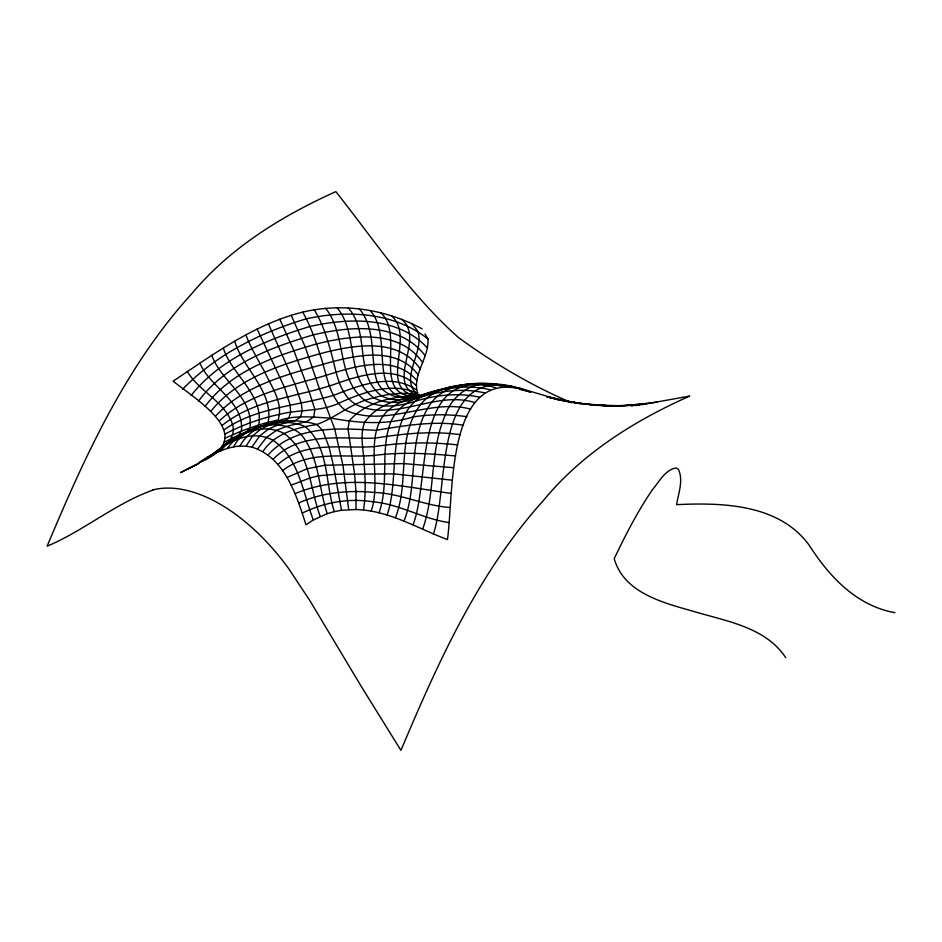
<?xml version="1.0" encoding="UTF-8"?>
<svg xmlns="http://www.w3.org/2000/svg" width="942" height="942" viewBox="0 0 942 942"><rect width="100%" height="100%" fill="white"/><g stroke="black" fill="none" stroke-linecap="round" stroke-linejoin="round"><path stroke-width="1.41" d="M519.584 389.27L530.711 392.155C445.648 360.268 454.185 491.288 447.45 539.589C417.518 528.332 388.869 510.446 356.017 509.528L355.982 491.712L354.581 474.026L347.975 428.645L349.423 420.579C366.897 401.316 395.11 395.346 420.32 396.241M187.317 371.478C199.174 391.637 225.02 401.374 232.662 424.736C237.572 445.154 211.385 452.878 198.774 462.863C259.25 437.795 199.622 402.046 173.093 381.192C213.752 354.11 254.481 324.036 302.688 312.143C342.723 302.512 386.067 309.306 422.11 328.829M225.15 433.979C242.353 424.924 260.757 418.224 279.798 414.303C298.967 409.299 319.644 411.831 337.978 403.623C361.669 392.649 392.661 381.333 417.777 393.568C411.666 374.951 429.364 357.878 427.951 338.967L425.03 333.904M363.482 510.046C365.861 495.045 365.319 479.796 364.213 464.712C363.883 450.712 359.338 436.075 364.542 422.522C377.895 402.729 403.612 397.548 425.843 395.051M371.136 511.141C383.959 475.392 356.241 421.086 401.598 402.01C439.832 387.327 482.822 376.023 523.151 389.411M379.002 512.801C389.611 483.411 379.638 450.759 390.871 421.663C401.692 397.948 429.01 393.002 451.501 386.879M387.08 515.015C402.234 473.072 379.767 400.538 441.256 389.764M433.344 534.09C449.464 488.027 432.237 366.002 515.686 387.551M395.404 517.77C409.146 483.246 397.194 442.505 416.965 409.876C429.988 387.503 457.989 383.735 481.421 383.936M404.036 521.056C418.142 484.871 407.721 442.528 427.786 408.133C443.706 380.038 481.127 380.803 508.645 386.679M422.664 529.192C435.816 492.395 429.399 451.03 445.401 414.798C453.29 392.178 478.772 376.835 502.015 386.715M413.055 524.859C430.871 478.713 412.007 365.166 495.798 387.692M206.793 457.894C216.99 451.983 228.046 446.826 239.986 446.084C253.916 419.755 291.196 416.694 316.795 424.501L322.67 430.376L329.017 447.109L333.362 465.207L341.499 510.281L356.017 509.528M233.734 446.838C240.799 431.224 258.626 426.538 273.839 422.923C290.501 414.021 312.779 417.294 331.125 418.142C358.325 423.123 386.232 425.36 412.996 416.941C430.824 414.15 449.051 414.08 466.891 416.705M239.986 446.084L246.062 446.19L252.715 435.769L260.958 429.057L269.424 425.042L284.119 421.215L288.77 418.224L290.607 412.266L290.136 404.93L284.425 387.162L257.119 329.052M246.062 446.19L251.926 447.144L259.662 435.899L268.917 428.822L278.373 424.748L295.223 420.591L300.474 417.059L302.252 410.665L301.263 403.011L294.999 384.183L268.388 323.777M227.328 448.404C242.447 426.538 279.279 415.834 300.934 434.286C319.456 456.47 318.302 487.391 327.251 513.649L313.333 519.984L305.973 524.765C296.412 495.292 284.967 457.341 251.926 447.144M198.597 401.045C225.633 364.318 271.037 347.351 313.297 334.881C350.141 326.062 399.314 321.928 425.101 355.593M257.566 448.91L266.492 437.371L276.677 430.223L286.933 426.255L307.151 421.404L313.768 416.823L314.875 409.558L309.235 391.848L293.869 350.577L279.75 319.161M191.085 395.499C220.157 358.749 266.139 339.732 309.883 326.497C348.752 317.666 397.995 316.241 427.232 347.775M205.203 406.249C231.532 370.771 275.7 355.57 316.594 343.948C351.284 335.281 399.326 328.652 422.664 362.646M220.758 450.794L225.456 445.142L231.108 440.738L246.945 431.507L264.29 425.337L268.14 422.263L278.078 420.014C283.66 403.235 271.673 386.962 264.879 372.349C258.296 360.009 250.808 348.069 245.921 334.916M210.89 411.23C237.62 378.013 280.28 364.848 319.785 353.78C352.332 345.172 398.077 336.424 420.32 369.087M262.948 451.489C274.852 433.344 296.671 427.715 316.795 424.501C333.809 418.401 347.775 406.273 364.872 400.35C383.005 394.545 403.529 390.4 422.122 396.182M182.607 389.329C215.742 354.745 260.746 332.314 306.35 318.82C346.892 309.847 394.392 312.297 427.951 338.967M215.659 416.046C243.542 385.761 284.778 375.281 322.906 364.354C353.356 355.652 396.076 344.925 418.307 375.01M268.081 454.974C294.858 424.818 339.391 428.21 375.893 430.341C404.813 425.631 434.132 420.379 463.499 425.254M213.964 453.962C224.22 445.601 234.64 436.57 246.945 431.507L249.936 427.856C254.081 397.748 220.616 381.157 211.82 355.334M213.222 454.621C231.638 438.006 258.862 420.591 283.848 433.32C310.413 452.16 309.6 488.557 320.256 516.416M207.04 458.624C224.455 443.529 249.983 427.915 272.992 440.279C299.203 458.177 302.771 492.548 313.333 519.984M273.074 459.343C299.721 431.636 340.309 438.996 374.751 438.195C403.082 433.626 431.825 430.694 460.473 434.674M219.486 420.709C248.806 393.52 289.123 386.373 326.085 375.352C354.545 366.344 393.956 353.792 416.835 380.438M218.014 450.582L223.725 446.214M277.89 464.571C304.678 440.173 341.828 448.91 374.492 446.602C402.116 442.41 430.058 441.774 457.836 444.93M222.371 425.242C255.93 398.242 300.427 397.018 339.32 382.558C363.294 374.398 395.475 365.272 416.046 385.396M224.479 445.354C234.676 436.417 248.523 433.167 258.803 424.924L268.14 422.263C273.863 391.542 243.06 368.899 234.688 341.287M221.535 446.484C245.638 430.871 276.607 414.315 305.408 426.679C329.253 447.156 325.12 483.835 334.339 511.612L341.499 510.281M224.255 429.67C256.624 407.144 296.954 406.084 333.503 395.369C358.784 385.667 391.46 372.42 416.234 389.788M282.506 470.635C309.282 449.958 343.571 458.083 374.61 455.398C401.551 451.854 428.622 453.491 455.575 455.952M197.855 463.617L180.487 472.637L199.245 463.358M223.855 442.351L238.903 434.898L241.423 431.047C244.425 401.257 209.889 387.515 199.904 363.07M187.128 469.352L195.877 465.065M286.91 477.535L307.057 468.786L324.755 465.242L403.941 463.605L453.655 467.703M225.032 438.195L241.423 431.047L258.803 424.924C263.725 394.462 231.814 374.94 223.336 348.104M291.078 485.212L309.836 478.053L318.396 475.816L335.152 474.309L393.98 473.873L452.078 480.161M295.023 493.667C344.843 472.601 399.808 486.225 450.947 493.396M302.358 513.072C324.272 502.322 348.893 497.835 373.15 501.851C399.667 504.088 422.946 518.995 448.981 522.551M298.767 502.922C322.517 492.454 348.599 489.922 374.268 492.454C400.35 493.278 424.206 505.783 450.052 507.491M327.251 513.649L334.339 511.612M431.271 392.849C411.006 401.504 379.025 401.233 375.093 373.715C371.054 352.002 374.61 327.039 359.385 308.929M152.969 490.064C115.23 503.523 84.05 530.617 47.1 546.219C84.709 456.729 125.58 366.297 191.721 293.786C230.072 247.77 281.788 215.942 335.858 191.626C375.128 241.305 410.653 294.987 458.236 337.354C493.349 363.035 531.571 385.678 571.57 402.764M642.338 404.589L689.697 396.076C634.496 420.627 582.003 453.479 543.287 500.649C478.348 572.642 438.207 662.002 400.927 750.374L361.057 686.094L309.706 600.337L288.417 568.262A163.19 91.362 58.5 0 0 152.875 489.875M425.961 395.11C360.727 411.607 396.099 338.779 370.253 310.636M639.63 404.989L635.567 405.543M657.233 402.152L624.169 405.778L590.917 405.036L612.924 406.061L646.4 403.965C613.089 408.016 579.2 405.296 546.772 396.794L580.225 403.588L569.062 401.669L591.129 404.742L613.301 406.12L580.001 403.47L557.735 399.702M631.505 406.049L632.859 405.884M488.392 384.218L495.351 384.042L498.047 384.878M420.556 396.358C367.827 400.232 406.261 336 380.933 312.944M508.609 386.267L512.542 386.538L517.064 388.445M470.682 409.134C428.339 397.83 385.949 428.798 344.784 409.888C328.369 396.182 326.615 372.832 319.785 353.78C315.24 339.485 310.212 325.19 302.688 312.143M474.898 402.599C434.639 390 394.215 423.288 355.428 404.271C337.648 392.767 336.282 369.547 330.689 351.025C326.709 336.777 322.14 322.447 314.204 309.836M479.513 397.159C458.589 392.637 436.735 394.851 416.364 400.939C399.797 406.367 380.839 409.099 364.872 400.35C336.2 378.625 347.127 335.47 325.685 308.352M484.553 392.849C463.97 388.21 442.41 390.412 422.405 396.641C406.779 401.822 388.787 406.061 373.468 397.606C345.113 376.482 358.867 333.774 337.083 307.716M489.981 389.705C469.728 384.925 448.404 387.032 428.728 393.344C413.668 398.289 396.382 403.8 381.369 395.746C353.768 374.881 370.43 332.95 348.328 307.928M567.92 401.681L547.172 396.782L558.123 399.49L519.289 388.069M894.9 612.689C856.466 605.788 829.207 576.539 809.131 545.159C779.128 504.052 722.726 502.463 676.58 504.653C678.452 493.267 683.574 480.455 678.452 469.304L676.038 467.927C665.005 469.94 659.235 481.715 652.547 489.557C637.604 511.318 625.606 534.915 614.208 558.665C624.087 593.366 663.721 602.798 694.124 611.558C726.553 621.284 765.705 627.195 785.746 657.704M419.673 395.805C396.405 380.886 426.031 351.566 417.53 330.807L411.784 323.495M418.825 394.545L420.921 396.5M401.598 319.232C426.29 339.497 383.041 384.642 419.378 396.252C374.728 391.872 416.717 336.836 391.401 315.794M291.196 315.264L305.255 347.056L319.562 389.152L334.657 428.857L342.959 465.454L348.705 509.598"/></g></svg>
